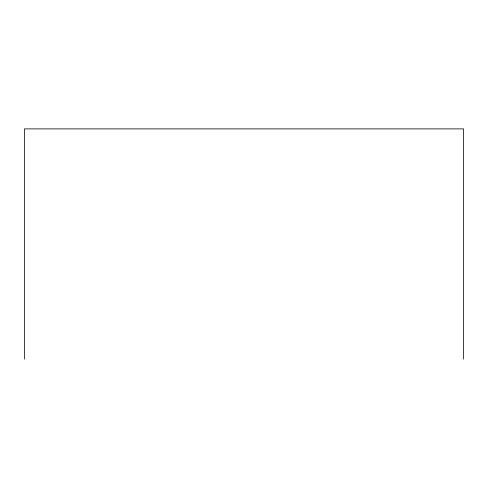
<?xml version="1.0" encoding="UTF-8"?>
<svg xmlns="http://www.w3.org/2000/svg" width="488" height="488" viewBox="0 0 488 488"><rect width="100%" height="100%" fill="white"/><g stroke="black" fill="none" stroke-linecap="round" stroke-linejoin="round"><path stroke-width="0.73" d="M463.6 359.113L463.6 128.887L24.4 128.887L24.4 359.113"/></g></svg>
